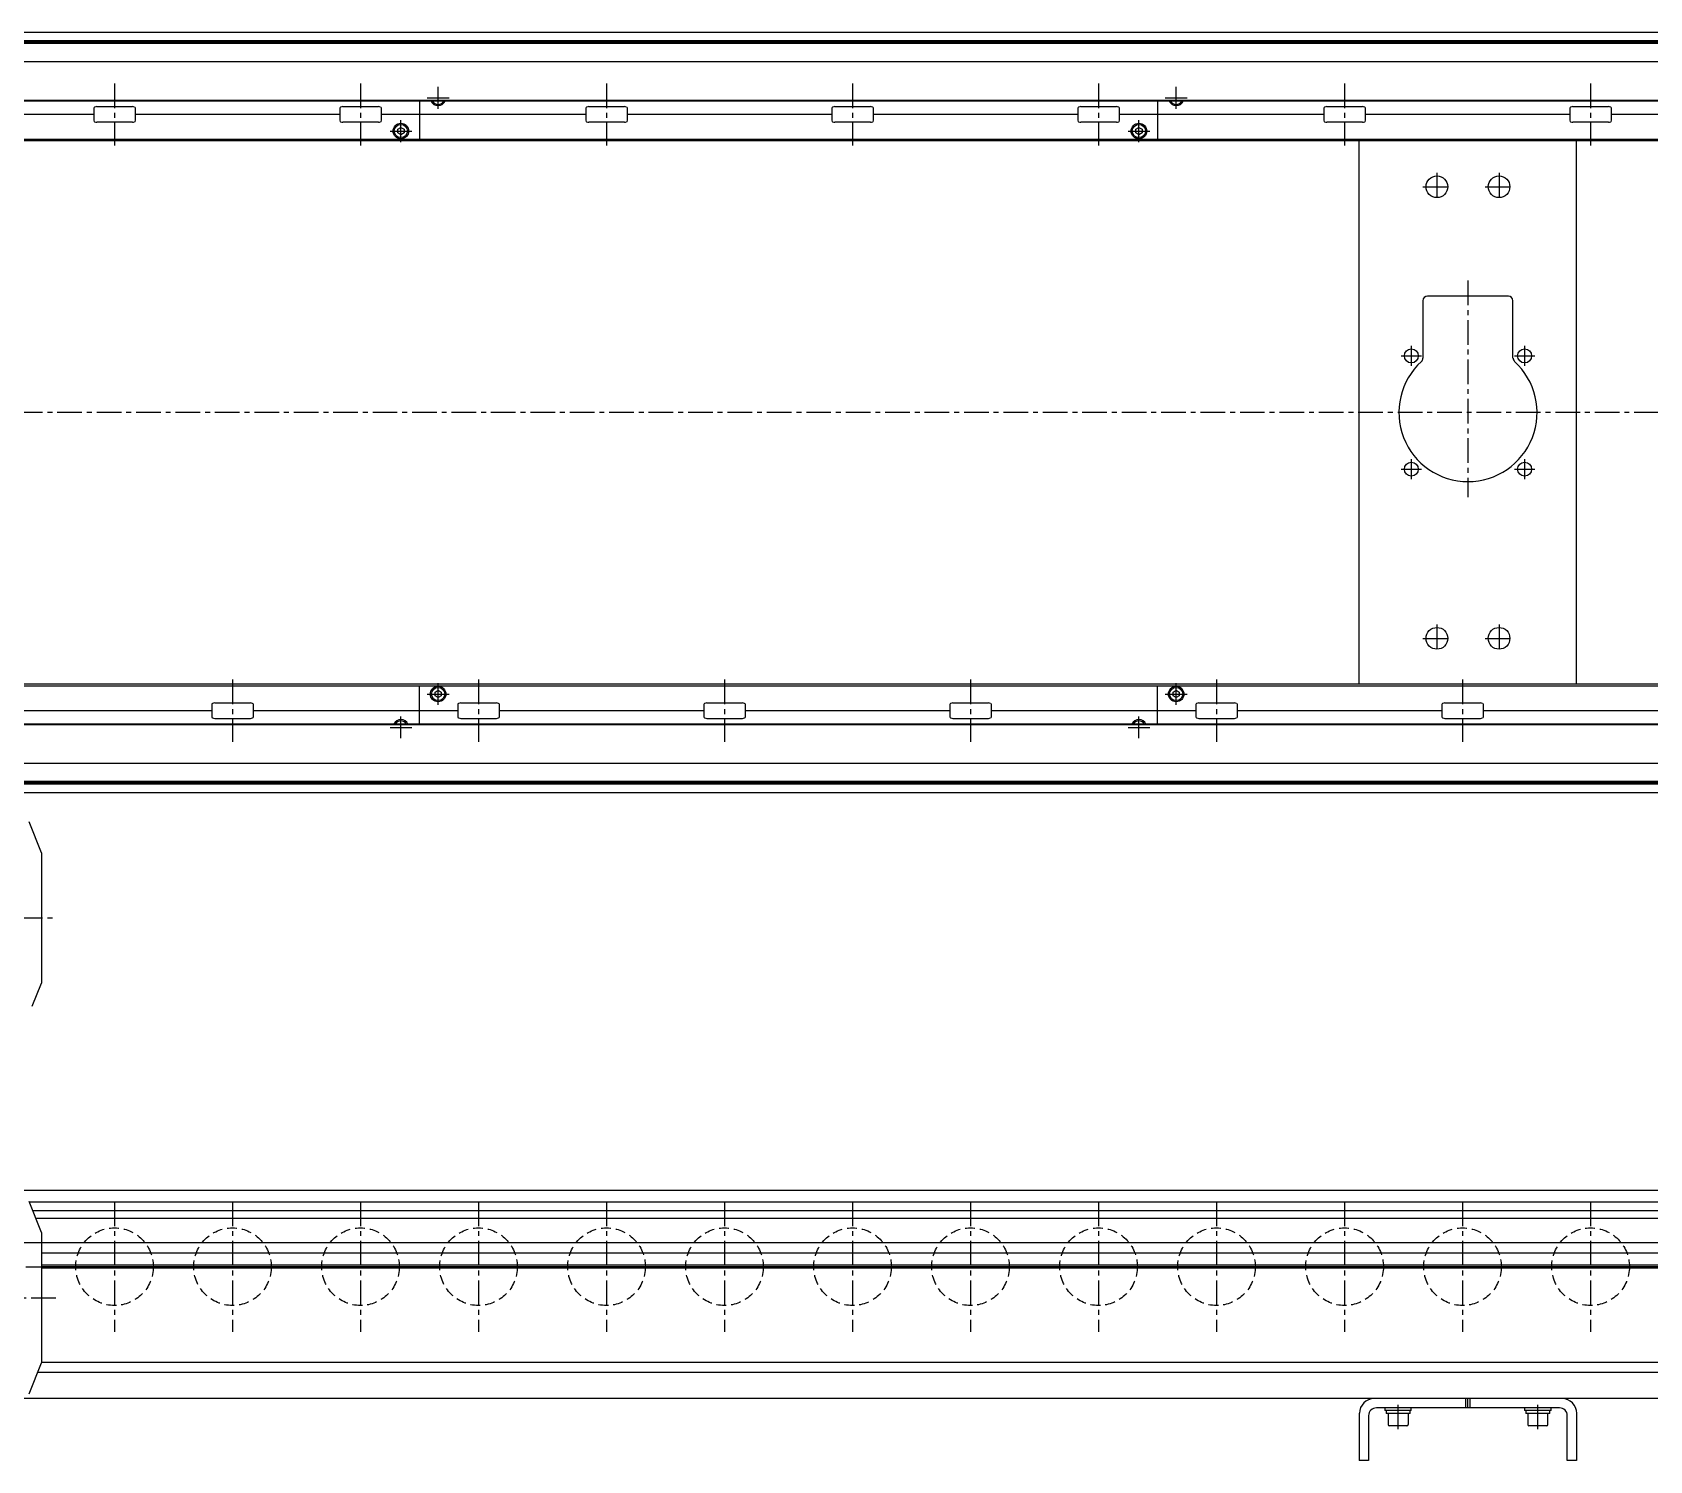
# Model space of a CAD drawing. Extents: x -10 to 3499, y -8 to 1001.
# Drawn here: x 676 to 1718, y 28 to 948 of the extents above; entities that cross this region are included whole.
import ezdxf

# ---------------------------------------------------------------- set-up
doc = ezdxf.new("R2010")
doc.units = 0
doc.header["$LTSCALE"] = 0.5
doc.linetypes.add('CENTER', pattern=[50.8, 31.75, -6.35, 6.35, -6.35])
doc.linetypes.add('DASHED', pattern=[19.05, 12.7, -6.35])
for name, color, linetype in [('MSM_CENTER', 1, 'CENTER'), ('MSM_CONTINUOUS', 7, 'CONTINUOUS'), ('MSM_DASHED', 4, 'DASHED')]:
    doc.layers.add(name, color=color, linetype=linetype)

msp = doc.modelspace()

# ---------------------------------------------------------------- linework, layer by layer
at = {"layer": 'MSM_CENTER'}
for p, q in [((729.2, 915.5), (729.2, 875.5)), ((887.7, 915.5), (887.7, 875.5)), ((937.7, 899.2), (937.7, 913.3)), ((1046.2, 915.5), (1046.2, 875.5)), ((1204.7, 915.5), (1204.7, 875.5)), ((1363.2, 915.5), (1363.2, 875.5)), ((1413.2, 899.2), (1413.2, 913.3)), ((1521.7, 915.5), (1521.7, 875.5)), ((1680.2, 915.5), (1680.2, 875.5)), ((930.7, 906.2), (944.7, 906.2)), ((1406.2, 906.2), (1420.2, 906.2)), ((913.7, 877.7), (913.7, 891.8)), ((1389.2, 877.7), (1389.2, 891.8)), ((906.7, 884.8), (920.7, 884.8)), ((1382.2, 884.8), (1396.2, 884.8)), ((1581.2, 857.9), (1581.2, 839.9)), ((1621.2, 857.9), (1621.2, 839.9)), ((1572.2, 848.9), (1590.2, 848.9)), ((1612.2, 848.9), (1630.2, 848.9)), ((1601.2, 788.4), (1601.2, 648.9)), ((1558.2, 739.9), (1571.2, 739.9)), ((1564.7, 746.4), (1564.7, 733.4)), ((1631.2, 739.9), (1644.2, 739.9)), ((1637.7, 746.4), (1637.7, 733.4)), ((2841.8, 703.4), (359.7, 703.4)), ((1558.2, 666.9), (1571.2, 666.9)), ((1564.7, 673.4), (1564.7, 660.4)), ((1631.2, 666.9), (1644.2, 666.9)), ((1637.7, 673.4), (1637.7, 660.4)), ((1581.2, 566.9), (1581.2, 548.9)), ((1621.2, 566.9), (1621.2, 548.9)), ((1572.2, 557.9), (1590.2, 557.9)), ((1612.2, 557.9), (1630.2, 557.9)), ((805.2, 531.3), (805.2, 491.3)), ((930.7, 522), (944.7, 522)), ((937.7, 515), (937.7, 529.1)), ((963.7, 531.3), (963.7, 491.3)), ((1122.2, 531.3), (1122.2, 491.3)), ((1280.7, 531.3), (1280.7, 491.3)), ((1406.2, 522), (1420.2, 522)), ((1413.2, 515), (1413.2, 529.1)), ((1439.2, 531.3), (1439.2, 491.3)), ((1597.7, 531.3), (1597.7, 491.3)), ((906.7, 500.5), (920.7, 500.5)), ((913.7, 493.5), (913.7, 507.6)), ((1382.2, 500.5), (1396.2, 500.5)), ((1389.2, 493.5), (1389.2, 507.6)), ((362.2, 377.8), (692.2, 377.8)), ((729.2, 195), (729.2, 111)), ((805.2, 195), (805.2, 111)), ((887.7, 195), (887.7, 111)), ((963.7, 195), (963.7, 111)), ((1046.2, 195), (1046.2, 111)), ((1122.2, 195), (1122.2, 111)), ((1204.7, 195), (1204.7, 111)), ((1280.7, 195), (1280.7, 111)), ((1363.2, 195), (1363.2, 111)), ((1439.2, 195), (1439.2, 111)), ((1521.7, 195), (1521.7, 111)), ((1597.7, 195), (1597.7, 111)), ((1680.2, 195), (1680.2, 111)), ((367.2, 153), (2832.3, 153)), ((472.2, 133), (692.2, 133)), ((1556.3, 48.4), (1556.3, 64)), ((1646.2, 48.4), (1646.2, 64))]:
    msp.add_line(p, q, dxfattribs=at)
at = {"layer": 'MSM_CONTINUOUS'}
for p, q in [((2831.8, 948.4), (370.6, 948.4)), ((2830.2, 948.3), (372.2, 948.3)), ((2805.6, 942.9), (396.9, 942.9)), ((2805.6, 941.2), (396.9, 941.2)), ((2805.5, 942), (397, 942)), ((2830.2, 929.5), (372.2, 929.5)), ((2830.2, 904.1), (372.2, 904.1)), ((2830.2, 904.5), (422.2, 904.5)), ((715.8, 899.5), (715.8, 891.5)), ((740.7, 900.5), (717.8, 900.5)), ((742.7, 891.5), (742.7, 899.5)), ((874.3, 899.5), (874.3, 891.5)), ((899.2, 900.5), (876.3, 900.5)), ((901.2, 891.5), (901.2, 899.5)), ((925.7, 904.1), (925.7, 879.4)), ((937.7, 903.9), (937.4, 904.1)), ((938.1, 904.1), (937.7, 903.9)), ((1032.8, 899.5), (1032.8, 891.5)), ((1057.7, 900.5), (1034.8, 900.5)), ((1059.7, 891.5), (1059.7, 899.5)), ((1191.3, 899.5), (1191.3, 891.5)), ((1216.2, 900.5), (1193.3, 900.5)), ((1218.2, 891.5), (1218.2, 899.5)), ((1349.8, 899.5), (1349.8, 891.5)), ((1374.7, 900.5), (1351.8, 900.5)), ((1376.7, 891.5), (1376.7, 899.5)), ((1401.2, 904.1), (1401.2, 879.4)), ((1413.2, 903.9), (1412.9, 904.1)), ((1413.6, 904.1), (1413.2, 903.9)), ((1508.3, 899.5), (1508.3, 891.5)), ((1533.2, 900.5), (1510.3, 900.5)), ((1535.2, 891.5), (1535.2, 899.5)), ((1666.8, 899.5), (1666.8, 891.5)), ((1691.7, 900.5), (1668.8, 900.5)), ((1693.7, 891.5), (1693.7, 899.5)), ((715.8, 895.5), (584.2, 895.5)), ((740.7, 890.5), (717.8, 890.5)), ((874.3, 895.5), (742.7, 895.5)), ((899.2, 890.5), (876.3, 890.5)), ((1032.8, 895.5), (901.2, 895.5)), ((911.7, 885.9), (913.7, 887.1)), ((911.7, 883.6), (911.7, 885.9)), ((913.7, 887.1), (915.7, 885.9)), ((915.7, 885.9), (915.7, 883.6)), ((1057.7, 890.5), (1034.8, 890.5)), ((1191.3, 895.5), (1059.7, 895.5)), ((1216.2, 890.5), (1193.3, 890.5)), ((1349.8, 895.5), (1218.2, 895.5)), ((1374.7, 890.5), (1351.8, 890.5)), ((1508.3, 895.5), (1376.7, 895.5)), ((1387.2, 885.9), (1389.2, 887.1)), ((1387.2, 883.6), (1387.2, 885.9)), ((1389.2, 887.1), (1391.2, 885.9)), ((1391.2, 885.9), (1391.2, 883.6)), ((1533.2, 890.5), (1510.3, 890.5)), ((1666.8, 895.5), (1535.2, 895.5)), ((1691.7, 890.5), (1668.8, 890.5)), ((1825.3, 895.5), (1693.7, 895.5)), ((2827.7, 879.4), (450.2, 879.4)), ((2831.8, 878.4), (450.2, 878.4)), ((913.7, 882.4), (911.7, 883.6)), ((915.7, 883.6), (913.7, 882.4)), ((1389.2, 882.4), (1387.2, 883.6)), ((1391.2, 883.6), (1389.2, 882.4)), ((1531.2, 528.4), (1531.2, 878.4)), ((1671.2, 528.4), (1671.2, 878.4)), ((1572.2, 775.4), (1572.2, 738.5)), ((1627.2, 778.4), (1575.2, 778.4)), ((1630.2, 738.5), (1630.2, 775.4)), ((2831.8, 528.4), (450.2, 528.4)), ((450.2, 527.4), (2827.7, 527.4)), ((925.7, 502.6), (925.7, 527.4)), ((935.7, 523.2), (937.7, 524.4)), ((935.7, 520.9), (935.7, 523.2)), ((937.7, 524.4), (939.7, 523.2)), ((939.7, 523.2), (939.7, 520.9)), ((1401.2, 502.6), (1401.2, 527.4)), ((1411.2, 523.2), (1413.2, 524.4)), ((1411.2, 520.9), (1411.2, 523.2)), ((1413.2, 524.4), (1415.2, 523.2)), ((1415.2, 523.2), (1415.2, 520.9)), ((660.2, 511.3), (791.8, 511.3)), ((791.8, 515.3), (791.8, 507.3)), ((793.8, 516.3), (816.7, 516.3)), ((818.7, 507.3), (818.7, 515.3)), ((818.7, 511.3), (950.3, 511.3)), ((937.7, 519.7), (935.7, 520.9)), ((939.7, 520.9), (937.7, 519.7)), ((950.3, 515.3), (950.3, 507.3)), ((952.3, 516.3), (975.2, 516.3)), ((977.2, 507.3), (977.2, 515.3)), ((977.2, 511.3), (1108.8, 511.3)), ((1108.8, 515.3), (1108.8, 507.3)), ((1110.8, 516.3), (1133.7, 516.3)), ((1135.7, 507.3), (1135.7, 515.3)), ((1135.7, 511.3), (1267.3, 511.3)), ((1267.3, 515.3), (1267.3, 507.3)), ((1269.3, 516.3), (1292.2, 516.3)), ((1294.2, 507.3), (1294.2, 515.3)), ((1294.2, 511.3), (1425.8, 511.3)), ((1413.2, 519.7), (1411.2, 520.9)), ((1415.2, 520.9), (1413.2, 519.7)), ((1425.8, 515.3), (1425.8, 507.3)), ((1427.8, 516.3), (1450.7, 516.3)), ((1452.7, 507.3), (1452.7, 515.3)), ((1452.7, 511.3), (1584.3, 511.3)), ((1584.3, 515.3), (1584.3, 507.3)), ((1586.3, 516.3), (1609.2, 516.3)), ((1611.2, 507.3), (1611.2, 515.3)), ((1611.2, 511.3), (1742.8, 511.3)), ((2830.2, 502.6), (372.2, 502.6)), ((2830.2, 502.2), (422.2, 502.2)), ((793.8, 506.3), (816.7, 506.3)), ((913.4, 502.6), (913.7, 502.9)), ((913.7, 502.9), (914.1, 502.6)), ((952.3, 506.3), (975.2, 506.3)), ((1110.8, 506.3), (1133.7, 506.3)), ((1269.3, 506.3), (1292.2, 506.3)), ((1388.9, 502.6), (1389.2, 502.9)), ((1389.2, 502.9), (1389.6, 502.6)), ((1427.8, 506.3), (1450.7, 506.3)), ((1586.3, 506.3), (1609.2, 506.3)), ((2830.2, 477.2), (372.2, 477.2)), ((2805.6, 465.6), (396.9, 465.6)), ((2805.6, 463.9), (396.9, 463.9)), ((2805.5, 464.7), (397, 464.7)), ((2831.8, 458.4), (370.6, 458.4)), ((2830.2, 458.4), (372.2, 458.4)), ((682.2, 419.7), (674.2, 439.7)), ((682.2, 419.7), (682.2, 335.8)), ((676.2, 320.8), (682.2, 335.8)), ((2830.2, 202), (372.2, 202)), ((682.2, 175), (674.2, 195)), ((2830.2, 194.6), (674.4, 194.6)), ((2714.2, 189), (676.6, 189)), ((2714.2, 184), (678.6, 184)), ((2614.2, 168.3), (667.2, 168.3)), ((682.2, 175), (682.2, 91)), ((2614.2, 161.8), (682.2, 161.8)), ((2614.2, 153.9), (682.2, 153.9)), ((2614.2, 153), (682.2, 153)), ((2614.2, 152.1), (682.2, 152.1)), ((674.2, 71), (682.2, 91)), ((2614.2, 84.8), (679.7, 84.8)), ((2614.2, 91.3), (682.2, 91.3)), ((2831.8, 68), (472.2, 68)), ((1599.8, 62), (1599.8, 68)), ((1601.2, 62), (1601.2, 68)), ((1602.7, 62), (1602.7, 68)), ((1531.2, 58.5), (1531.2, 28)), ((1537.2, 57), (1537.2, 28)), ((1660.2, 62), (1542.2, 62)), ((1547.7, 62), (1547.7, 60.4)), ((1564.7, 60.4), (1547.7, 60.4)), ((1548.5, 60.4), (1548.5, 58.4)), ((1563.9, 58.4), (1548.5, 58.4)), ((1549.8, 58.4), (1549.8, 51.2)), ((1562.8, 51.2), (1562.8, 58.4)), ((1563.9, 58.4), (1563.9, 60.4)), ((1564.7, 60.4), (1564.7, 62)), ((1637.7, 62), (1637.7, 60.4)), ((1654.8, 60.4), (1637.7, 60.4)), ((1638.5, 60.4), (1638.5, 58.4)), ((1654, 58.4), (1638.5, 58.4)), ((1639.8, 58.4), (1639.8, 51.2)), ((1652.7, 51.2), (1652.7, 58.4)), ((1654, 58.4), (1654, 60.4)), ((1654.8, 60.4), (1654.8, 62)), ((1665.2, 28), (1665.2, 57)), ((1671.2, 58.5), (1671.2, 28)), ((1561.9, 50.4), (1550.5, 50.4)), ((1651.9, 50.4), (1640.5, 50.4)), ((1537.2, 28), (1531.2, 28)), ((1671.2, 28), (1665.2, 28))]:
    msp.add_line(p, q, dxfattribs=at)
for centre, radius in [((913.7, 884.8), 5), ((913.7, 884.8), 4.25), ((1389.2, 884.8), 5), ((1389.2, 884.8), 4.25), ((1581.2, 848.9), 7), ((1621.2, 848.9), 7), ((1564.7, 739.9), 4.5), ((1637.7, 739.9), 4.5), ((1564.7, 666.9), 4.5), ((1637.7, 666.9), 4.5), ((1581.2, 557.9), 7), ((1621.2, 557.9), 7), ((937.7, 522), 5), ((937.7, 522), 4.25), ((1413.2, 522), 5), ((1413.2, 522), 4.25)]:
    msp.add_circle(centre, radius, dxfattribs=at)
for centre, radius, start, end in [((716.7, 899.4), 0.882, 115.5328, 172.1027), ((717.8, 897.1), 3.41, 89.6687, 115.2454), ((740.7, 897.1), 3.41, 64.7546, 90.3313), ((741.8, 899.4), 0.882, 7.8973, 64.4672), ((875.2, 899.4), 0.882, 115.5328, 172.1027), ((876.3, 897.1), 3.41, 89.6687, 115.2454), ((899.2, 897.1), 3.41, 64.7546, 90.3313), ((900.3, 899.4), 0.882, 7.8973, 64.4672), ((937.7, 906.2), 5, 204.8346, 335.1654), ((937.7, 906.2), 4.25, 209.6116, 330.3884), ((1033.7, 899.4), 0.882, 115.5328, 172.1027), ((1034.8, 897.1), 3.41, 89.6687, 115.2454), ((1057.7, 897.1), 3.41, 64.7546, 90.3313), ((1058.8, 899.4), 0.882, 7.8973, 64.4672), ((1192.2, 899.4), 0.882, 115.5328, 172.1027), ((1193.3, 897.1), 3.41, 89.6687, 115.2454), ((1216.2, 897.1), 3.41, 64.7546, 90.3313), ((1217.3, 899.4), 0.882, 7.8973, 64.4672), ((1350.7, 899.4), 0.882, 115.5328, 172.1027), ((1351.8, 897.1), 3.41, 89.6687, 115.2454), ((1374.7, 897.1), 3.41, 64.7546, 90.3313), ((1375.8, 899.4), 0.882, 7.8973, 64.4672), ((1413.2, 906.2), 5, 204.8346, 335.1654), ((1413.2, 906.2), 4.25, 209.6116, 330.3884), ((1509.2, 899.4), 0.882, 115.5328, 172.1027), ((1510.3, 897.1), 3.41, 89.6687, 115.2454), ((1533.2, 897.1), 3.41, 64.7546, 90.3313), ((1534.3, 899.4), 0.882, 7.8973, 64.4672), ((1667.7, 899.4), 0.882, 115.5328, 172.1027), ((1668.8, 897.1), 3.41, 89.6687, 115.2454), ((1691.7, 897.1), 3.41, 64.7546, 90.3313), ((1692.8, 899.4), 0.882, 7.8973, 64.4672), ((716.7, 891.6), 0.882, 187.8973, 244.4672), ((717.8, 893.9), 3.41, 244.7546, 270.3313), ((740.7, 893.9), 3.41, 269.6687, 295.2454), ((741.8, 891.6), 0.882, 295.5328, 352.1027), ((875.2, 891.6), 0.882, 187.8973, 244.4672), ((876.3, 893.9), 3.41, 244.7546, 270.3313), ((899.2, 893.9), 3.41, 269.6687, 295.2454), ((900.3, 891.6), 0.882, 295.5328, 352.1027), ((1033.7, 891.6), 0.882, 187.8973, 244.4672), ((1034.8, 893.9), 3.41, 244.7546, 270.3313), ((1057.7, 893.9), 3.41, 269.6687, 295.2454), ((1058.8, 891.6), 0.882, 295.5328, 352.1027), ((1192.2, 891.6), 0.882, 187.8973, 244.4672), ((1193.3, 893.9), 3.41, 244.7546, 270.3313), ((1216.2, 893.9), 3.41, 269.6687, 295.2454), ((1217.3, 891.6), 0.882, 295.5328, 352.1027), ((1350.7, 891.6), 0.882, 187.8973, 244.4672), ((1351.8, 893.9), 3.41, 244.7546, 270.3313), ((1374.7, 893.9), 3.41, 269.6687, 295.2454), ((1375.8, 891.6), 0.882, 295.5328, 352.1027), ((1509.2, 891.6), 0.882, 187.8973, 244.4672), ((1510.3, 893.9), 3.41, 244.7546, 270.3313), ((1533.2, 893.9), 3.41, 269.6687, 295.2454), ((1534.3, 891.6), 0.882, 295.5328, 352.1027), ((1667.7, 891.6), 0.882, 187.8973, 244.4672), ((1668.8, 893.9), 3.41, 244.7546, 270.3313), ((1691.7, 893.9), 3.41, 269.6687, 295.2454), ((1692.8, 891.6), 0.882, 295.5328, 352.1027), ((1575.2, 775.4), 3, 90, 180), ((1627.2, 775.4), 3, 0, 90), ((1601.2, 703.4), 44.5, 132.3521, 47.6479), ((1569.2, 738.5), 3, 312.3521, 360), ((1633.3, 738.5), 3, 180, 227.6479), ((792.7, 515.2), 0.882, 115.5328, 172.1027), ((793.8, 512.9), 3.41, 89.6687, 115.2454), ((816.7, 512.9), 3.41, 64.7546, 90.3313), ((817.8, 515.2), 0.882, 7.8973, 64.4672), ((951.2, 515.2), 0.882, 115.5328, 172.1027), ((952.3, 512.9), 3.41, 89.6687, 115.2454), ((975.2, 512.9), 3.41, 64.7546, 90.3313), ((976.3, 515.2), 0.882, 7.8973, 64.4672), ((1109.7, 515.2), 0.882, 115.5328, 172.1027), ((1110.8, 512.9), 3.41, 89.6687, 115.2454), ((1133.7, 512.9), 3.41, 64.7546, 90.3313), ((1134.8, 515.2), 0.882, 7.8973, 64.4672), ((1268.2, 515.2), 0.882, 115.5328, 172.1027), ((1269.3, 512.9), 3.41, 89.6687, 115.2454), ((1292.2, 512.9), 3.41, 64.7546, 90.3313), ((1293.3, 515.2), 0.882, 7.8973, 64.4672), ((1426.7, 515.2), 0.882, 115.5328, 172.1027), ((1427.8, 512.9), 3.41, 89.6687, 115.2454), ((1450.7, 512.9), 3.41, 64.7546, 90.3313), ((1451.8, 515.2), 0.882, 7.8973, 64.4672), ((1585.2, 515.2), 0.882, 115.5328, 172.1027), ((1586.3, 512.9), 3.41, 89.6687, 115.2454), ((1609.2, 512.9), 3.41, 64.7546, 90.3313), ((1610.3, 515.2), 0.882, 7.8973, 64.4672), ((792.7, 507.4), 0.882, 187.8973, 244.4672), ((793.8, 509.7), 3.41, 244.7546, 270.3313), ((816.7, 509.7), 3.41, 269.6687, 295.2454), ((817.8, 507.4), 0.882, 295.5328, 352.1027), ((913.7, 500.5), 5, 24.8346, 155.1654), ((913.7, 500.5), 4.25, 29.6116, 150.3884), ((951.2, 507.4), 0.882, 187.8973, 244.4672), ((952.3, 509.7), 3.41, 244.7546, 270.3313), ((975.2, 509.7), 3.41, 269.6687, 295.2454), ((976.3, 507.4), 0.882, 295.5328, 352.1027), ((1109.7, 507.4), 0.882, 187.8973, 244.4672), ((1110.8, 509.7), 3.41, 244.7546, 270.3313), ((1133.7, 509.7), 3.41, 269.6687, 295.2454), ((1134.8, 507.4), 0.882, 295.5328, 352.1027), ((1268.2, 507.4), 0.882, 187.8973, 244.4672), ((1269.3, 509.7), 3.41, 244.7546, 270.3313), ((1292.2, 509.7), 3.41, 269.6687, 295.2454), ((1293.3, 507.4), 0.882, 295.5328, 352.1027), ((1389.2, 500.5), 5, 24.8346, 155.1654), ((1389.2, 500.5), 4.25, 29.6116, 150.3884), ((1426.7, 507.4), 0.882, 187.8973, 244.4672), ((1427.8, 509.7), 3.41, 244.7546, 270.3313), ((1450.7, 509.7), 3.41, 269.6687, 295.2454), ((1451.8, 507.4), 0.882, 295.5328, 352.1027), ((1585.2, 507.4), 0.882, 187.8973, 244.4672), ((1586.3, 509.7), 3.41, 244.7546, 270.3313), ((1609.2, 509.7), 3.41, 269.6687, 295.2454), ((1610.3, 507.4), 0.882, 295.5328, 352.1027), ((1540.8, 58.5), 9.5, 90, 180), ((1661.8, 58.5), 9.5, 0, 90), ((1542.2, 57), 5, 90, 180), ((1660.2, 57), 5, 0, 90), ((1550.5, 51.2), 0.8, 180, 270), ((1561.9, 51.2), 0.8, 270, 0), ((1640.5, 51.2), 0.8, 180, 270), ((1651.9, 51.2), 0.8, 270, 0)]:
    msp.add_arc(centre, radius, start, end, dxfattribs=at)
at = {"layer": 'MSM_DASHED'}
for centre in [(729.2, 153), (805.2, 153), (887.7, 153), (963.7, 153), (1046.2, 153), (1122.2, 153), (1204.7, 153), (1280.7, 153), (1363.2, 153), (1439.2, 153), (1521.7, 153), (1597.7, 153), (1680.2, 153)]:
    msp.add_circle(centre, 25, dxfattribs=at)

doc.saveas('drawing.dxf')
